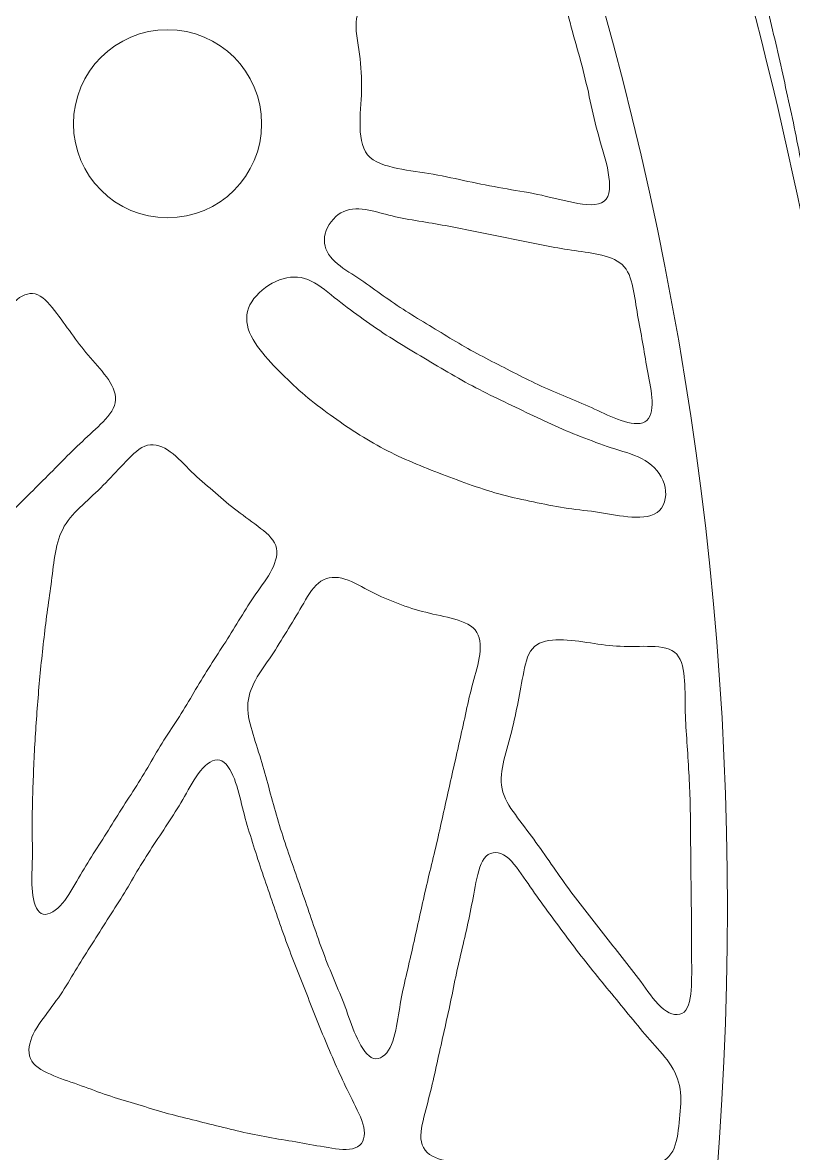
# Model space of a CAD drawing. Header units: inches. Extents: x 36 to 189, y -75 to 56.
# Drawn here: x 39.1 to 44.11, y -14.4 to -7.05 of the extents above; entities that cross this region are included whole.
import ezdxf

# ---------------------------------------------------------------- set-up
doc = ezdxf.new("R2010")
doc.units = ezdxf.units.IN
for name, color, linetype, lineweight in [('01_ORIGINAL_CAD', 7, 'Continuous', 20), ('02_APPROVED_PDF_OUTLINES', 7, 'Continuous', 15), ('10_EXTENSION_MASSES', 7, 'Continuous', 15), ('11_NODAL_COURTS', 7, 'Continuous', 15)]:
    doc.layers.add(name, color=color, linetype=linetype, lineweight=lineweight)

# ---------------------------------------------------------------- blocks, each defined once
blk = doc.blocks.new('OPTION_04_NAUTILUS')
at = {"layer": '01_ORIGINAL_CAD'}
blk.add_lwpolyline([(44.2832, 37.0838, 0.090917), (40.9305, 45.9685, -0.652582), (40.9305, 49.0108, -0.158741), (45.0035, 48.4251, -0.098355), (47.824, 46.2028), (47.7547, 46.078)], format="xyb", dxfattribs=at)
blk.add_arc((22.064, 33.1953), 21.6191, 354.05829, 36.03187, dxfattribs=at)
at = {"layer": '02_APPROVED_PDF_OUTLINES'}
blk.add_open_spline([(41.1062, 45.785), (41.1255, 45.8234), (41.1992, 45.8301), (41.2807, 45.8262), (41.3622, 45.8224), (41.4514, 45.8079), (41.5369, 45.803), (41.6223, 45.7982), (41.7041, 45.803), (41.7823, 45.7952), (41.8604, 45.7874), (41.935, 45.7671), (42.0065, 45.7372), (42.0781, 45.7073), (42.1466, 45.6678), (42.2182, 45.6364), (42.2897, 45.6049), (42.3642, 45.5816), (42.4404, 45.5633), (42.5166, 45.545), (42.5945, 45.5318), (42.671, 45.5143), (42.7474, 45.4969), (42.8223, 45.4752), (42.8946, 45.4466), (42.9669, 45.4181), (43.0364, 45.3827), (43.1035, 45.3414), (43.1706, 45.3001), (43.2352, 45.2529), (43.2966, 45.2002), (43.3581, 45.1475), (43.4165, 45.0891), (43.4683, 45.0271), (43.5201, 44.9652), (43.5654, 44.8996), (43.6058, 44.8318), (43.6462, 44.764), (43.6817, 44.6941), (43.7133, 44.6227), (43.745, 44.5513), (43.7729, 44.4784), (43.7956, 44.4035), (43.8182, 44.3285), (43.8357, 44.2515), (43.8475, 44.1732), (43.8593, 44.095), (43.8653, 44.0156), (43.8662, 43.9369), (43.867, 43.8582), (43.8627, 43.7802), (43.8516, 43.7027), (43.8404, 43.6252), (43.8224, 43.5483), (43.7984, 43.4737), (43.7743, 43.3991), (43.7443, 43.3269), (43.7108, 43.2562), (43.6772, 43.1855), (43.6402, 43.1162), (43.6011, 43.0479), (43.5621, 42.9796), (43.5209, 42.9122), (43.4824, 42.8436), (43.4439, 42.7749), (43.408, 42.705), (43.3787, 42.6326), (43.3494, 42.5603), (43.3267, 42.4856), (43.31, 42.4087), (43.2932, 42.3317), (43.2825, 42.2524), (43.2772, 42.1711), (43.2719, 42.0899), (43.272, 42.0067), (43.2779, 41.9256), (43.2837, 41.8445), (43.2953, 41.7656), (43.3139, 41.6892), (43.3325, 41.6129), (43.3581, 41.5392), (43.3888, 41.4675), (43.4195, 41.3958), (43.4554, 41.3262), (43.4955, 41.2584), (43.5355, 41.1906), (43.5799, 41.1246), (43.6278, 41.0604), (43.6757, 40.9962), (43.7271, 40.9337), (43.7816, 40.8751), (43.8361, 40.8165), (43.8936, 40.7618), (43.9551, 40.7119), (44.0166, 40.6619), (44.0821, 40.6167), (44.148, 40.5724), (44.2139, 40.5281), (44.2802, 40.4846), (44.3437, 40.4355), (44.4071, 40.3864), (44.4675, 40.3315), (44.5212, 40.2714), (44.5749, 40.2113), (44.6218, 40.1458), (44.6635, 40.0786), (44.7052, 40.0113), (44.7417, 39.9423), (44.7746, 39.8715), (44.8074, 39.8008), (44.8366, 39.7284), (44.8631, 39.6551), (44.8897, 39.5818), (44.9136, 39.5076), (44.9324, 39.4317), (44.9512, 39.3557), (44.965, 39.2781), (44.9737, 39.1979), (44.9824, 39.1178), (44.9859, 39.0353), (44.9842, 38.9536), (44.9824, 38.8719), (44.9754, 38.7911), (44.9623, 38.7128), (44.9492, 38.6346), (44.93, 38.5589), (44.9074, 38.4844), (44.8847, 38.4098), (44.8584, 38.3364), (44.8312, 38.2634), (44.8039, 38.1903), (44.7757, 38.1176), (44.7521, 38.0433), (44.7285, 37.9689), (44.7095, 37.8929), (44.699, 37.8134), (44.6885, 37.734), (44.6864, 37.651), (44.6888, 37.569), (44.6913, 37.4869), (44.6983, 37.4058), (44.7111, 37.3271), (44.7238, 37.2483), (44.7423, 37.172), (44.7653, 37.0976), (44.7883, 37.0231), (44.8158, 36.9507), (44.8479, 36.8802), (44.88, 36.8098), (44.9167, 36.7414), (44.9642, 36.6707), (45.0117, 36.5999), (45.0701, 36.5267), (45.1062, 36.4686), (45.1422, 36.4105), (45.1558, 36.3674), (45.115, 36.3464), (45.0741, 36.3254), (44.9787, 36.3264), (44.9001, 36.3485), (44.8214, 36.3706), (44.7596, 36.4138), (44.7119, 36.4726), (44.6643, 36.5314), (44.6308, 36.606), (44.591, 36.6757), (44.5512, 36.7454), (44.505, 36.8103), (44.4631, 36.8771), (44.4213, 36.9439), (44.3837, 37.0125), (44.3567, 37.0853), (44.3297, 37.1582), (44.3133, 37.2352), (44.298, 37.3126), (44.2828, 37.3899), (44.2688, 37.4677), (44.2544, 37.5453), (44.2401, 37.6229), (44.2255, 37.7004), (44.2109, 37.778), (44.1963, 37.8555), (44.1817, 37.933), (44.1673, 38.0106), (44.1529, 38.0882), (44.1385, 38.1657), (44.123, 38.243), (44.1075, 38.3202), (44.0908, 38.397), (44.0738, 38.4738), (44.0569, 38.5505), (44.0396, 38.6271), (44.0223, 38.7037), (44.005, 38.7803), (43.9876, 38.8568), (43.9697, 38.9332), (43.9518, 39.0096), (43.9334, 39.0858), (43.9135, 39.1614), (43.8935, 39.2371), (43.8719, 39.3122), (43.85, 39.3872), (43.8281, 39.4622), (43.8058, 39.537), (43.7834, 39.6118), (43.7611, 39.6866), (43.7387, 39.7613), (43.7151, 39.8357), (43.6916, 39.9101), (43.6669, 39.9842), (43.6425, 40.0583), (43.618, 40.1324), (43.5937, 40.2065), (43.5687, 40.2803), (43.5436, 40.3542), (43.5178, 40.4278), (43.491, 40.501), (43.4642, 40.5742), (43.4364, 40.6472), (43.4089, 40.7202), (43.3813, 40.7932), (43.354, 40.8664), (43.3274, 40.9397), (43.3008, 41.0131), (43.2749, 41.0867), (43.2477, 41.1598), (43.2206, 41.2329), (43.1922, 41.3055), (43.1635, 41.3781), (43.1349, 41.4507), (43.1059, 41.5231), (43.0769, 41.5962), (43.048, 41.6693), (43.019, 41.7429), (42.9898, 41.817), (42.9606, 41.891), (42.9312, 41.9653), (42.901, 42.0403), (42.8709, 42.1154), (42.8402, 42.1911), (42.8087, 42.2668), (42.7772, 42.3425), (42.745, 42.4182), (42.7132, 42.4942), (42.6815, 42.5702), (42.6501, 42.6465), (42.6183, 42.7226), (42.5864, 42.7987), (42.554, 42.8746), (42.5208, 42.95), (42.4875, 43.0255), (42.4534, 43.1006), (42.4195, 43.1757), (42.3855, 43.2509), (42.3517, 43.3261), (42.317, 43.4009), (42.2823, 43.4757), (42.2468, 43.5502), (42.2108, 43.6244), (42.1748, 43.6986), (42.1384, 43.7725), (42.102, 43.8466), (42.0657, 43.9206), (42.0295, 43.9947), (41.9935, 44.0689), (41.9574, 44.1431), (41.9215, 44.2173), (41.8849, 44.2912), (41.8483, 44.3651), (41.8111, 44.4387), (41.7732, 44.5119), (41.7353, 44.5851), (41.6967, 44.658), (41.658, 44.7309), (41.6193, 44.8038), (41.5805, 44.8767), (41.5411, 44.9492), (41.5017, 45.0218), (41.4618, 45.0939), (41.4229, 45.1654), (41.3839, 45.2369), (41.3459, 45.3078), (41.3018, 45.3812), (41.2577, 45.4546), (41.2075, 45.5305), (41.1649, 45.6035), (41.1222, 45.6765), (41.087, 45.7466), (41.1062, 45.785)], degree=3, knots=[0, 0, 0, 0, 0.010417, 0.010417, 0.010417, 0.020833, 0.020833, 0.020833, 0.03125, 0.03125, 0.03125, 0.041667, 0.041667, 0.041667, 0.052083, 0.052083, 0.052083, 0.0625, 0.0625, 0.0625, 0.072917, 0.072917, 0.072917, 0.083333, 0.083333, 0.083333, 0.09375, 0.09375, 0.09375, 0.104167, 0.104167, 0.104167, 0.114583, 0.114583, 0.114583, 0.125, 0.125, 0.125, 0.135417, 0.135417, 0.135417, 0.145833, 0.145833, 0.145833, 0.15625, 0.15625, 0.15625, 0.166667, 0.166667, 0.166667, 0.177083, 0.177083, 0.177083, 0.1875, 0.1875, 0.1875, 0.197917, 0.197917, 0.197917, 0.208333, 0.208333, 0.208333, 0.21875, 0.21875, 0.21875, 0.229167, 0.229167, 0.229167, 0.239583, 0.239583, 0.239583, 0.25, 0.25, 0.25, 0.260417, 0.260417, 0.260417, 0.270833, 0.270833, 0.270833, 0.28125, 0.28125, 0.28125, 0.291667, 0.291667, 0.291667, 0.302083, 0.302083, 0.302083, 0.3125, 0.3125, 0.3125, 0.322917, 0.322917, 0.322917, 0.333333, 0.333333, 0.333333, 0.34375, 0.34375, 0.34375, 0.354167, 0.354167, 0.354167, 0.364583, 0.364583, 0.364583, 0.375, 0.375, 0.375, 0.385417, 0.385417, 0.385417, 0.395833, 0.395833, 0.395833, 0.40625, 0.40625, 0.40625, 0.416667, 0.416667, 0.416667, 0.427083, 0.427083, 0.427083, 0.4375, 0.4375, 0.4375, 0.447917, 0.447917, 0.447917, 0.458333, 0.458333, 0.458333, 0.46875, 0.46875, 0.46875, 0.479167, 0.479167, 0.479167, 0.489583, 0.489583, 0.489583, 0.5, 0.5, 0.5, 0.510417, 0.510417, 0.510417, 0.520833, 0.520833, 0.520833, 0.53125, 0.53125, 0.53125, 0.541667, 0.541667, 0.541667, 0.552083, 0.552083, 0.552083, 0.5625, 0.5625, 0.5625, 0.572917, 0.572917, 0.572917, 0.583333, 0.583333, 0.583333, 0.59375, 0.59375, 0.59375, 0.604167, 0.604167, 0.604167, 0.614583, 0.614583, 0.614583, 0.625, 0.625, 0.625, 0.635417, 0.635417, 0.635417, 0.645833, 0.645833, 0.645833, 0.65625, 0.65625, 0.65625, 0.666667, 0.666667, 0.666667, 0.677083, 0.677083, 0.677083, 0.6875, 0.6875, 0.6875, 0.697917, 0.697917, 0.697917, 0.708333, 0.708333, 0.708333, 0.71875, 0.71875, 0.71875, 0.729167, 0.729167, 0.729167, 0.739583, 0.739583, 0.739583, 0.75, 0.75, 0.75, 0.760417, 0.760417, 0.760417, 0.770833, 0.770833, 0.770833, 0.78125, 0.78125, 0.78125, 0.791667, 0.791667, 0.791667, 0.802083, 0.802083, 0.802083, 0.8125, 0.8125, 0.8125, 0.822917, 0.822917, 0.822917, 0.833333, 0.833333, 0.833333, 0.84375, 0.84375, 0.84375, 0.854167, 0.854167, 0.854167, 0.864583, 0.864583, 0.864583, 0.875, 0.875, 0.875, 0.885417, 0.885417, 0.885417, 0.895833, 0.895833, 0.895833, 0.90625, 0.90625, 0.90625, 0.916667, 0.916667, 0.916667, 0.927083, 0.927083, 0.927083, 0.9375, 0.9375, 0.9375, 0.947917, 0.947917, 0.947917, 0.958333, 0.958333, 0.958333, 0.96875, 0.96875, 0.96875, 0.979167, 0.979167, 0.979167, 0.989583, 0.989583, 0.989583, 1, 1, 1, 1], dxfattribs=at)
at = {"layer": '10_EXTENSION_MASSES'}
for points, knots in [([(41.279, 39.0024), (41.2992, 39.064), (41.3568, 39.1034), (41.4273, 39.1277), (41.4978, 39.152), (41.5812, 39.1612), (41.6593, 39.1773), (41.7373, 39.1934), (41.81, 39.2163), (41.8831, 39.2365), (41.9562, 39.2567), (42.0297, 39.274), (42.1059, 39.2966), (42.1821, 39.3192), (42.261, 39.347), (42.3355, 39.36), (42.41, 39.3731), (42.4801, 39.3714), (42.5261, 39.3298), (42.5721, 39.2882), (42.594, 39.2067), (42.6147, 39.1273), (42.6354, 39.048), (42.6551, 38.9707), (42.6758, 38.895), (42.6965, 38.8194), (42.7183, 38.7454), (42.738, 38.6701), (42.7576, 38.5947), (42.7751, 38.5181), (42.7918, 38.4426), (42.8085, 38.3671), (42.8246, 38.2929), (42.8463, 38.2152), (42.868, 38.1375), (42.8954, 38.0564), (42.9089, 37.9781), (42.9225, 37.8997), (42.9222, 37.8241), (42.8819, 37.791), (42.8417, 37.7579), (42.7614, 37.7673), (42.6822, 37.7828), (42.6029, 37.7983), (42.5247, 37.82), (42.4484, 37.8362), (42.3721, 37.8524), (42.2977, 37.8631), (42.2227, 37.8762), (42.1476, 37.8892), (42.0718, 37.9046), (41.997, 37.9206), (41.9222, 37.9366), (41.8483, 37.9532), (41.7718, 37.9664), (41.6953, 37.9796), (41.6162, 37.9894), (41.5391, 38.0052), (41.4619, 38.0211), (41.3868, 38.043), (41.3452, 38.0933), (41.3036, 38.1435), (41.2957, 38.2221), (41.2961, 38.3019), (41.2966, 38.3817), (41.3054, 38.4626), (41.3064, 38.5413), (41.3073, 38.62), (41.3002, 38.6964), (41.2881, 38.7766), (41.276, 38.8568), (41.2588, 38.9407), (41.279, 39.0024)], [0, 0, 0, 0, 0.041667, 0.041667, 0.041667, 0.083333, 0.083333, 0.083333, 0.125, 0.125, 0.125, 0.166667, 0.166667, 0.166667, 0.208333, 0.208333, 0.208333, 0.25, 0.25, 0.25, 0.291667, 0.291667, 0.291667, 0.333333, 0.333333, 0.333333, 0.375, 0.375, 0.375, 0.416667, 0.416667, 0.416667, 0.458333, 0.458333, 0.458333, 0.5, 0.5, 0.5, 0.541667, 0.541667, 0.541667, 0.583333, 0.583333, 0.583333, 0.625, 0.625, 0.625, 0.666667, 0.666667, 0.666667, 0.708333, 0.708333, 0.708333, 0.75, 0.75, 0.75, 0.791667, 0.791667, 0.791667, 0.833333, 0.833333, 0.833333, 0.875, 0.875, 0.875, 0.916667, 0.916667, 0.916667, 0.958333, 0.958333, 0.958333, 1, 1, 1, 1]), ([(41.0657, 37.5594), (41.0735, 37.6136), (41.1097, 37.6719), (41.1547, 37.7049), (41.1998, 37.7379), (41.2536, 37.7456), (41.3099, 37.74), (41.3663, 37.7344), (41.4253, 37.7156), (41.4834, 37.7009), (41.5414, 37.6863), (41.5986, 37.6758), (41.6561, 37.666), (41.7135, 37.6563), (41.7713, 37.6473), (41.8289, 37.6369), (41.8865, 37.6266), (41.944, 37.6148), (42.0014, 37.6032), (42.0587, 37.5915), (42.1161, 37.5799), (42.1734, 37.5683), (42.2307, 37.5568), (42.2881, 37.5452), (42.3455, 37.5337), (42.4028, 37.5221), (42.4602, 37.5104), (42.5174, 37.4997), (42.5747, 37.4891), (42.6318, 37.4793), (42.6907, 37.4707), (42.7496, 37.4621), (42.8103, 37.4546), (42.8674, 37.4404), (42.9245, 37.4262), (42.978, 37.4052), (43.0122, 37.3657), (43.0463, 37.3263), (43.0612, 37.2683), (43.0729, 37.2089), (43.0846, 37.1494), (43.0932, 37.0885), (43.1033, 37.0292), (43.1135, 36.9698), (43.1252, 36.9121), (43.1352, 36.8544), (43.1452, 36.7967), (43.1534, 36.739), (43.165, 36.678), (43.1766, 36.6171), (43.1917, 36.5529), (43.1934, 36.4934), (43.1951, 36.434), (43.1834, 36.3793), (43.1472, 36.3577), (43.111, 36.3361), (43.0503, 36.3475), (42.9914, 36.3673), (42.9324, 36.3872), (42.8754, 36.4155), (42.8199, 36.4408), (42.7645, 36.4661), (42.7106, 36.4884), (42.6562, 36.511), (42.6017, 36.5337), (42.5467, 36.5566), (42.4925, 36.5813), (42.4383, 36.6061), (42.3849, 36.6325), (42.3317, 36.6593), (42.2785, 36.6862), (42.2255, 36.7133), (42.1726, 36.7405), (42.1196, 36.7677), (42.0666, 36.7949), (42.0146, 36.8238), (41.9626, 36.8527), (41.9116, 36.8834), (41.8607, 36.9143), (41.8097, 36.9451), (41.7589, 36.976), (41.7079, 37.0069), (41.6569, 37.0379), (41.6059, 37.0688), (41.5564, 37.1016), (41.5068, 37.1344), (41.4587, 37.1691), (41.4107, 37.2037), (41.3626, 37.2383), (41.3146, 37.2728), (41.2627, 37.3064), (41.2108, 37.3401), (41.155, 37.3728), (41.1168, 37.4142), (41.0786, 37.4555), (41.0579, 37.5053), (41.0657, 37.5594)], [0, 0, 0, 0, 0.03125, 0.03125, 0.03125, 0.0625, 0.0625, 0.0625, 0.09375, 0.09375, 0.09375, 0.125, 0.125, 0.125, 0.15625, 0.15625, 0.15625, 0.1875, 0.1875, 0.1875, 0.21875, 0.21875, 0.21875, 0.25, 0.25, 0.25, 0.28125, 0.28125, 0.28125, 0.3125, 0.3125, 0.3125, 0.34375, 0.34375, 0.34375, 0.375, 0.375, 0.375, 0.40625, 0.40625, 0.40625, 0.4375, 0.4375, 0.4375, 0.46875, 0.46875, 0.46875, 0.5, 0.5, 0.5, 0.53125, 0.53125, 0.53125, 0.5625, 0.5625, 0.5625, 0.59375, 0.59375, 0.59375, 0.625, 0.625, 0.625, 0.65625, 0.65625, 0.65625, 0.6875, 0.6875, 0.6875, 0.71875, 0.71875, 0.71875, 0.75, 0.75, 0.75, 0.78125, 0.78125, 0.78125, 0.8125, 0.8125, 0.8125, 0.84375, 0.84375, 0.84375, 0.875, 0.875, 0.875, 0.90625, 0.90625, 0.90625, 0.9375, 0.9375, 0.9375, 0.96875, 0.96875, 0.96875, 1, 1, 1, 1]), ([(40.6634, 36.8051), (40.6182, 36.8614), (40.5768, 36.9241), (40.5639, 36.9852), (40.5509, 37.0463), (40.5664, 37.1058), (40.6062, 37.1584), (40.646, 37.2109), (40.7101, 37.2566), (40.7732, 37.2803), (40.8363, 37.304), (40.8983, 37.3058), (40.9573, 37.2826), (41.0163, 37.2595), (41.0724, 37.2115), (41.1283, 37.1667), (41.1842, 37.1219), (41.24, 37.0803), (41.2961, 37.0398), (41.3522, 36.9992), (41.4087, 36.9597), (41.4667, 36.9221), (41.5247, 36.8844), (41.5841, 36.8486), (41.6436, 36.813), (41.7032, 36.7775), (41.7629, 36.7423), (41.8226, 36.707), (41.8823, 36.6716), (41.9418, 36.6362), (42.0027, 36.6033), (42.0636, 36.5703), (42.1258, 36.5397), (42.1882, 36.5095), (42.2506, 36.4793), (42.3132, 36.4496), (42.3757, 36.4196), (42.4383, 36.3896), (42.5007, 36.3595), (42.564, 36.3313), (42.6272, 36.3031), (42.6913, 36.277), (42.7557, 36.2519), (42.8201, 36.2269), (42.8849, 36.203), (42.9522, 36.1817), (43.0195, 36.1603), (43.0893, 36.1415), (43.1478, 36.106), (43.2064, 36.0706), (43.2537, 36.0184), (43.2725, 35.9561), (43.2913, 35.8937), (43.2816, 35.8211), (43.2417, 35.7814), (43.2019, 35.7416), (43.1319, 35.7348), (43.0614, 35.7391), (42.9908, 35.7434), (42.9197, 35.7588), (42.8507, 35.7694), (42.7816, 35.7799), (42.7147, 35.7855), (42.6478, 35.7952), (42.581, 35.8049), (42.5142, 35.8186), (42.4474, 35.8323), (42.3806, 35.846), (42.3136, 35.8597), (42.2472, 35.8767), (42.1808, 35.8937), (42.1149, 35.9141), (42.0495, 35.9364), (41.9842, 35.9586), (41.9194, 35.9827), (41.8549, 36.0074), (41.7904, 36.032), (41.7263, 36.0571), (41.6628, 36.0836), (41.5993, 36.1101), (41.5364, 36.1379), (41.4751, 36.1692), (41.4138, 36.2004), (41.3541, 36.2352), (41.2956, 36.272), (41.2371, 36.3087), (41.1797, 36.3475), (41.1235, 36.3874), (41.0672, 36.4272), (41.0121, 36.4681), (40.9595, 36.5119), (40.9068, 36.5558), (40.8568, 36.6026), (40.8072, 36.6509), (40.7577, 36.6991), (40.7086, 36.7489), (40.6634, 36.8051)], [0, 0, 0, 0, 0.03125, 0.03125, 0.03125, 0.0625, 0.0625, 0.0625, 0.09375, 0.09375, 0.09375, 0.125, 0.125, 0.125, 0.15625, 0.15625, 0.15625, 0.1875, 0.1875, 0.1875, 0.21875, 0.21875, 0.21875, 0.25, 0.25, 0.25, 0.28125, 0.28125, 0.28125, 0.3125, 0.3125, 0.3125, 0.34375, 0.34375, 0.34375, 0.375, 0.375, 0.375, 0.40625, 0.40625, 0.40625, 0.4375, 0.4375, 0.4375, 0.46875, 0.46875, 0.46875, 0.5, 0.5, 0.5, 0.53125, 0.53125, 0.53125, 0.5625, 0.5625, 0.5625, 0.59375, 0.59375, 0.59375, 0.625, 0.625, 0.625, 0.65625, 0.65625, 0.65625, 0.6875, 0.6875, 0.6875, 0.71875, 0.71875, 0.71875, 0.75, 0.75, 0.75, 0.78125, 0.78125, 0.78125, 0.8125, 0.8125, 0.8125, 0.84375, 0.84375, 0.84375, 0.875, 0.875, 0.875, 0.90625, 0.90625, 0.90625, 0.9375, 0.9375, 0.9375, 0.96875, 0.96875, 0.96875, 1, 1, 1, 1]), ([(37.6543, 34.4592), (37.6082, 34.4434), (37.5663, 34.4601), (37.555, 34.5009), (37.5437, 34.5418), (37.5628, 34.6067), (37.5867, 34.6673), (37.6107, 34.7278), (37.6395, 34.7839), (37.6649, 34.8394), (37.6904, 34.8948), (37.7126, 34.9495), (37.7358, 35.0045), (37.759, 35.0595), (37.7832, 35.1147), (37.8091, 35.1691), (37.835, 35.2236), (37.8626, 35.2772), (37.8901, 35.3309), (37.9176, 35.3845), (37.945, 35.4382), (37.9721, 35.492), (37.9992, 35.5458), (38.0261, 35.5997), (38.0543, 35.6529), (38.0824, 35.7061), (38.1118, 35.7587), (38.1421, 35.8107), (38.1724, 35.8628), (38.2037, 35.9143), (38.2346, 35.966), (38.2655, 36.0178), (38.296, 36.0697), (38.327, 36.1213), (38.3581, 36.1729), (38.3898, 36.2242), (38.4228, 36.2745), (38.4559, 36.3248), (38.4904, 36.3742), (38.5248, 36.4237), (38.5592, 36.4731), (38.5935, 36.5226), (38.6276, 36.5724), (38.6618, 36.6221), (38.6958, 36.672), (38.731, 36.7206), (38.7663, 36.7692), (38.8028, 36.8165), (38.8395, 36.8638), (38.8763, 36.911), (38.9134, 36.9582), (38.9506, 37.0099), (38.9878, 37.0615), (39.0252, 37.1176), (39.0677, 37.1528), (39.1103, 37.1879), (39.1581, 37.2022), (39.2024, 37.1836), (39.2466, 37.165), (39.2874, 37.1136), (39.3254, 37.0629), (39.3634, 37.0121), (39.3986, 36.9621), (39.434, 36.9141), (39.4693, 36.8661), (39.5048, 36.8201), (39.5445, 36.7739), (39.5843, 36.7277), (39.6283, 36.6812), (39.6609, 36.632), (39.6936, 36.5827), (39.7149, 36.5308), (39.7052, 36.4816), (39.6955, 36.4325), (39.6548, 36.3862), (39.6108, 36.3424), (39.5668, 36.2987), (39.5195, 36.2574), (39.4751, 36.2155), (39.4307, 36.1736), (39.389, 36.131), (39.3469, 36.0883), (39.3049, 36.0457), (39.2623, 36.0031), (39.2197, 35.9605), (39.177, 35.918), (39.1342, 35.8755), (39.0915, 35.833), (39.0488, 35.7904), (39.0063, 35.7477), (38.9641, 35.7047), (38.9218, 35.6616), (38.8797, 35.6183), (38.8357, 35.5776), (38.7916, 35.5369), (38.7455, 35.4989), (38.6997, 35.4604), (38.6539, 35.422), (38.6084, 35.3832), (38.5646, 35.3421), (38.5208, 35.3011), (38.4787, 35.2577), (38.4363, 35.2148), (38.394, 35.1719), (38.3513, 35.1293), (38.3086, 35.0868), (38.2659, 35.0443), (38.2231, 35.0019), (38.1803, 34.9594), (38.1375, 34.9168), (38.0946, 34.8743), (38.0519, 34.8323), (38.0092, 34.7904), (37.9667, 34.7491), (37.9249, 34.7058), (37.8831, 34.6625), (37.842, 34.6172), (37.7963, 34.5703), (37.7507, 34.5234), (37.7003, 34.475), (37.6543, 34.4592)], [0, 0, 0, 0, 0.025, 0.025, 0.025, 0.05, 0.05, 0.05, 0.075, 0.075, 0.075, 0.1, 0.1, 0.1, 0.125, 0.125, 0.125, 0.15, 0.15, 0.15, 0.175, 0.175, 0.175, 0.2, 0.2, 0.2, 0.225, 0.225, 0.225, 0.25, 0.25, 0.25, 0.275, 0.275, 0.275, 0.3, 0.3, 0.3, 0.325, 0.325, 0.325, 0.35, 0.35, 0.35, 0.375, 0.375, 0.375, 0.4, 0.4, 0.4, 0.425, 0.425, 0.425, 0.45, 0.45, 0.45, 0.475, 0.475, 0.475, 0.5, 0.5, 0.5, 0.525, 0.525, 0.525, 0.55, 0.55, 0.55, 0.575, 0.575, 0.575, 0.6, 0.6, 0.6, 0.625, 0.625, 0.625, 0.65, 0.65, 0.65, 0.675, 0.675, 0.675, 0.7, 0.7, 0.7, 0.725, 0.725, 0.725, 0.75, 0.75, 0.75, 0.775, 0.775, 0.775, 0.8, 0.8, 0.8, 0.825, 0.825, 0.825, 0.85, 0.85, 0.85, 0.875, 0.875, 0.875, 0.9, 0.9, 0.9, 0.925, 0.925, 0.925, 0.95, 0.95, 0.95, 0.975, 0.975, 0.975, 1, 1, 1, 1]), ([(39.348, 33.2124), (39.3067, 33.1697), (39.2575, 33.1454), (39.2242, 33.163), (39.1908, 33.1805), (39.1733, 33.24), (39.1669, 33.3037), (39.1604, 33.3673), (39.165, 33.4351), (39.1667, 33.4993), (39.1683, 33.5634), (39.1669, 33.6239), (39.1664, 33.685), (39.166, 33.746), (39.1663, 33.8077), (39.1677, 33.8695), (39.169, 33.9313), (39.1713, 33.9932), (39.1737, 34.055), (39.176, 34.1168), (39.1784, 34.1786), (39.1817, 34.2403), (39.185, 34.302), (39.1894, 34.3636), (39.1938, 34.4253), (39.1982, 34.4869), (39.2027, 34.5486), (39.2078, 34.6102), (39.213, 34.6718), (39.2187, 34.7333), (39.2251, 34.7948), (39.2315, 34.8563), (39.2386, 34.9177), (39.2458, 34.9791), (39.2531, 35.0405), (39.2605, 35.1018), (39.2689, 35.1629), (39.2773, 35.224), (39.2867, 35.2851), (39.2944, 35.347), (39.3022, 35.4088), (39.3084, 35.4716), (39.3213, 35.5314), (39.3342, 35.5912), (39.3538, 35.648), (39.3863, 35.698), (39.4188, 35.7479), (39.4643, 35.7909), (39.5097, 35.8333), (39.5551, 35.8756), (39.6003, 35.9172), (39.6441, 35.962), (39.6878, 36.0067), (39.7301, 36.0545), (39.7748, 36.1011), (39.8194, 36.1477), (39.8665, 36.193), (39.9154, 36.2056), (39.9644, 36.2181), (40.0152, 36.1979), (40.0631, 36.1629), (40.111, 36.1279), (40.1559, 36.078), (40.2017, 36.0337), (40.2476, 35.9894), (40.2944, 35.9506), (40.3402, 35.911), (40.3861, 35.8714), (40.431, 35.831), (40.4797, 35.7927), (40.5283, 35.7545), (40.5806, 35.7184), (40.6313, 35.6801), (40.6821, 35.6418), (40.7314, 35.6013), (40.7485, 35.5537), (40.7656, 35.506), (40.7505, 35.4512), (40.723, 35.3975), (40.6954, 35.3439), (40.6554, 35.2914), (40.6193, 35.2395), (40.5832, 35.1876), (40.5511, 35.1363), (40.5193, 35.0846), (40.4874, 35.0329), (40.4559, 34.9808), (40.4231, 34.9292), (40.3904, 34.8776), (40.3564, 34.8265), (40.3236, 34.7749), (40.2907, 34.7233), (40.259, 34.6712), (40.228, 34.6188), (40.1971, 34.5664), (40.1669, 34.5135), (40.1344, 34.4619), (40.1019, 34.4102), (40.0671, 34.3596), (40.0342, 34.3081), (40.0013, 34.2566), (39.9704, 34.2041), (39.9394, 34.1516), (39.9085, 34.0992), (39.8776, 34.0468), (39.8451, 33.9951), (39.8127, 33.9433), (39.7789, 33.8923), (39.746, 33.8406), (39.7131, 33.7889), (39.6811, 33.7366), (39.6487, 33.6849), (39.6162, 33.6332), (39.5832, 33.5822), (39.551, 33.531), (39.5189, 33.4798), (39.4875, 33.4284), (39.4551, 33.3722), (39.4227, 33.316), (39.3893, 33.2551), (39.348, 33.2124)], [0, 0, 0, 0, 0.025, 0.025, 0.025, 0.05, 0.05, 0.05, 0.075, 0.075, 0.075, 0.1, 0.1, 0.1, 0.125, 0.125, 0.125, 0.15, 0.15, 0.15, 0.175, 0.175, 0.175, 0.2, 0.2, 0.2, 0.225, 0.225, 0.225, 0.25, 0.25, 0.25, 0.275, 0.275, 0.275, 0.3, 0.3, 0.3, 0.325, 0.325, 0.325, 0.35, 0.35, 0.35, 0.375, 0.375, 0.375, 0.4, 0.4, 0.4, 0.425, 0.425, 0.425, 0.45, 0.45, 0.45, 0.475, 0.475, 0.475, 0.5, 0.5, 0.5, 0.525, 0.525, 0.525, 0.55, 0.55, 0.55, 0.575, 0.575, 0.575, 0.6, 0.6, 0.6, 0.625, 0.625, 0.625, 0.65, 0.65, 0.65, 0.675, 0.675, 0.675, 0.7, 0.7, 0.7, 0.725, 0.725, 0.725, 0.75, 0.75, 0.75, 0.775, 0.775, 0.775, 0.8, 0.8, 0.8, 0.825, 0.825, 0.825, 0.85, 0.85, 0.85, 0.875, 0.875, 0.875, 0.9, 0.9, 0.9, 0.925, 0.925, 0.925, 0.95, 0.95, 0.95, 0.975, 0.975, 0.975, 1, 1, 1, 1]), ([(40.5659, 34.5091), (40.5672, 34.5687), (40.5877, 34.6258), (40.6171, 34.6801), (40.6466, 34.7344), (40.6851, 34.7858), (40.7202, 34.8379), (40.7554, 34.89), (40.7872, 34.9426), (40.8197, 34.9957), (40.8522, 35.0489), (40.8853, 35.1025), (40.9179, 35.1591), (40.9506, 35.2156), (40.9828, 35.2751), (41.0253, 35.3099), (41.0679, 35.3447), (41.1208, 35.3548), (41.1767, 35.3421), (41.2326, 35.3294), (41.2914, 35.294), (41.3495, 35.2636), (41.4076, 35.2333), (41.4649, 35.208), (41.5227, 35.1852), (41.5804, 35.1623), (41.6386, 35.1419), (41.6998, 35.1258), (41.7609, 35.1097), (41.825, 35.0979), (41.8874, 35.0818), (41.9499, 35.0656), (42.0107, 35.045), (42.0437, 35.0054), (42.0768, 34.9658), (42.082, 34.9072), (42.0743, 34.8462), (42.0665, 34.7851), (42.0458, 34.7216), (42.0289, 34.6599), (42.0119, 34.5982), (41.9988, 34.5383), (41.9857, 34.4781), (41.9726, 34.4179), (41.9595, 34.3575), (41.946, 34.297), (41.9325, 34.2365), (41.9185, 34.176), (41.9048, 34.1155), (41.8912, 34.055), (41.8779, 33.9944), (41.8643, 33.9339), (41.8507, 33.8734), (41.8369, 33.813), (41.8235, 33.7524), (41.81, 33.6919), (41.7969, 33.6313), (41.7826, 33.5709), (41.7683, 33.5105), (41.7528, 33.4504), (41.7385, 33.39), (41.7242, 33.3297), (41.7111, 33.2692), (41.6976, 33.2087), (41.6842, 33.1482), (41.6705, 33.0877), (41.6569, 33.0271), (41.6433, 32.9665), (41.6299, 32.9058), (41.6159, 32.8455), (41.6019, 32.7853), (41.5873, 32.7255), (41.5749, 32.6654), (41.5625, 32.6053), (41.5523, 32.5447), (41.5414, 32.4792), (41.5304, 32.4136), (41.5186, 32.3431), (41.4917, 32.2918), (41.4648, 32.2405), (41.4227, 32.2086), (41.3833, 32.2205), (41.3439, 32.2324), (41.3073, 32.2882), (41.2787, 32.3484), (41.25, 32.4086), (41.2294, 32.4733), (41.2071, 32.534), (41.1847, 32.5948), (41.1607, 32.6517), (41.1367, 32.7093), (41.1127, 32.7669), (41.0887, 32.8252), (41.0662, 32.8842), (41.0438, 32.9432), (41.023, 33.0028), (41.0023, 33.0625), (40.9817, 33.1222), (40.9613, 33.1818), (40.9407, 33.2415), (40.9201, 33.3011), (40.8993, 33.3606), (40.8784, 33.4202), (40.8574, 33.4797), (40.8364, 33.5391), (40.8164, 33.599), (40.7963, 33.6588), (40.7774, 33.7189), (40.7595, 33.7794), (40.7417, 33.8399), (40.725, 33.9008), (40.7085, 33.9616), (40.6919, 34.0223), (40.6756, 34.083), (40.6576, 34.1437), (40.6397, 34.2043), (40.6201, 34.265), (40.6014, 34.3264), (40.5826, 34.3877), (40.5646, 34.4496), (40.5659, 34.5091)], [0, 0, 0, 0, 0.025, 0.025, 0.025, 0.05, 0.05, 0.05, 0.075, 0.075, 0.075, 0.1, 0.1, 0.1, 0.125, 0.125, 0.125, 0.15, 0.15, 0.15, 0.175, 0.175, 0.175, 0.2, 0.2, 0.2, 0.225, 0.225, 0.225, 0.25, 0.25, 0.25, 0.275, 0.275, 0.275, 0.3, 0.3, 0.3, 0.325, 0.325, 0.325, 0.35, 0.35, 0.35, 0.375, 0.375, 0.375, 0.4, 0.4, 0.4, 0.425, 0.425, 0.425, 0.45, 0.45, 0.45, 0.475, 0.475, 0.475, 0.5, 0.5, 0.5, 0.525, 0.525, 0.525, 0.55, 0.55, 0.55, 0.575, 0.575, 0.575, 0.6, 0.6, 0.6, 0.625, 0.625, 0.625, 0.65, 0.65, 0.65, 0.675, 0.675, 0.675, 0.7, 0.7, 0.7, 0.725, 0.725, 0.725, 0.75, 0.75, 0.75, 0.775, 0.775, 0.775, 0.8, 0.8, 0.8, 0.825, 0.825, 0.825, 0.85, 0.85, 0.85, 0.875, 0.875, 0.875, 0.9, 0.9, 0.9, 0.925, 0.925, 0.925, 0.95, 0.95, 0.95, 0.975, 0.975, 0.975, 1, 1, 1, 1]), ([(42.2242, 33.9513), (42.2073, 34.0098), (42.2127, 34.0726), (42.2254, 34.1358), (42.2381, 34.199), (42.2582, 34.2627), (42.275, 34.3255), (42.2919, 34.3882), (42.3056, 34.4502), (42.3182, 34.5137), (42.3308, 34.5772), (42.3424, 34.6423), (42.3549, 34.7086), (42.3674, 34.775), (42.3808, 34.8426), (42.4155, 34.8835), (42.4501, 34.9243), (42.5059, 34.9384), (42.569, 34.941), (42.6321, 34.9435), (42.7024, 34.9344), (42.7687, 34.9247), (42.8349, 34.915), (42.8971, 34.9046), (42.9623, 34.9007), (43.0274, 34.8969), (43.0955, 34.8997), (43.163, 34.8988), (43.2306, 34.898), (43.2975, 34.8935), (43.3387, 34.8606), (43.38, 34.8277), (43.3955, 34.7663), (43.4022, 34.7005), (43.4089, 34.6347), (43.4068, 34.5645), (43.4081, 34.4971), (43.4093, 34.4297), (43.4139, 34.3652), (43.4183, 34.3001), (43.4228, 34.2351), (43.427, 34.1695), (43.4308, 34.1039), (43.4345, 34.0383), (43.4378, 33.9726), (43.4397, 33.9069), (43.4417, 33.8412), (43.4424, 33.7755), (43.4429, 33.7099), (43.4435, 33.6442), (43.444, 33.5785), (43.4446, 33.5128), (43.4453, 33.4471), (43.446, 33.3814), (43.4468, 33.3156), (43.4477, 33.2497), (43.4485, 33.1838), (43.4488, 33.1186), (43.449, 33.0534), (43.4486, 32.989), (43.4493, 32.923), (43.45, 32.857), (43.4519, 32.7896), (43.4495, 32.7183), (43.4472, 32.647), (43.4406, 32.5719), (43.4123, 32.5343), (43.3839, 32.4967), (43.3338, 32.4967), (43.2859, 32.5277), (43.238, 32.5587), (43.1924, 32.6208), (43.1502, 32.6779), (43.108, 32.735), (43.0692, 32.7871), (43.0295, 32.8385), (42.9897, 32.8899), (42.949, 32.9407), (42.9082, 32.992), (42.8673, 33.0432), (42.8264, 33.0949), (42.7859, 33.1468), (42.7454, 33.1986), (42.7054, 33.2507), (42.6664, 33.3036), (42.6274, 33.3565), (42.5896, 33.4102), (42.5521, 33.464), (42.5147, 33.5178), (42.4777, 33.5717), (42.439, 33.6251), (42.4002, 33.6785), (42.3597, 33.7314), (42.3199, 33.7849), (42.2801, 33.8385), (42.241, 33.8927), (42.2242, 33.9513)], [0, 0, 0, 0, 0.03125, 0.03125, 0.03125, 0.0625, 0.0625, 0.0625, 0.09375, 0.09375, 0.09375, 0.125, 0.125, 0.125, 0.15625, 0.15625, 0.15625, 0.1875, 0.1875, 0.1875, 0.21875, 0.21875, 0.21875, 0.25, 0.25, 0.25, 0.28125, 0.28125, 0.28125, 0.3125, 0.3125, 0.3125, 0.34375, 0.34375, 0.34375, 0.375, 0.375, 0.375, 0.40625, 0.40625, 0.40625, 0.4375, 0.4375, 0.4375, 0.46875, 0.46875, 0.46875, 0.5, 0.5, 0.5, 0.53125, 0.53125, 0.53125, 0.5625, 0.5625, 0.5625, 0.59375, 0.59375, 0.59375, 0.625, 0.625, 0.625, 0.65625, 0.65625, 0.65625, 0.6875, 0.6875, 0.6875, 0.71875, 0.71875, 0.71875, 0.75, 0.75, 0.75, 0.78125, 0.78125, 0.78125, 0.8125, 0.8125, 0.8125, 0.84375, 0.84375, 0.84375, 0.875, 0.875, 0.875, 0.90625, 0.90625, 0.90625, 0.9375, 0.9375, 0.9375, 0.96875, 0.96875, 0.96875, 1, 1, 1, 1]), ([(39.3063, 32.1084), (39.2471, 32.1325), (39.1894, 32.1612), (39.1629, 32.2037), (39.1364, 32.2462), (39.1412, 32.3026), (39.1639, 32.358), (39.1866, 32.4135), (39.2273, 32.468), (39.266, 32.5198), (39.3047, 32.5717), (39.3414, 32.621), (39.3746, 32.6724), (39.4077, 32.7238), (39.4373, 32.7773), (39.4691, 32.8298), (39.5008, 32.8823), (39.5347, 32.9337), (39.5677, 32.9856), (39.6008, 33.0376), (39.6329, 33.0899), (39.666, 33.1417), (39.6991, 33.1935), (39.7332, 33.2447), (39.7652, 33.2969), (39.7971, 33.3492), (39.8269, 33.4025), (39.8584, 33.455), (39.8899, 33.5075), (39.9232, 33.5593), (39.9569, 33.6107), (39.9906, 33.6622), (40.0248, 33.7133), (40.0582, 33.7645), (40.0916, 33.8158), (40.1242, 33.8671), (40.1561, 33.9236), (40.188, 33.9802), (40.2193, 34.0419), (40.2585, 34.0893), (40.2976, 34.1366), (40.3446, 34.1695), (40.3842, 34.1596), (40.4239, 34.1497), (40.4562, 34.0969), (40.4794, 34.0372), (40.5026, 33.9776), (40.5167, 33.9111), (40.5323, 33.8487), (40.548, 33.7863), (40.5653, 33.7279), (40.5833, 33.6692), (40.6013, 33.6104), (40.62, 33.5514), (40.6395, 33.4924), (40.6591, 33.4335), (40.6794, 33.3747), (40.6997, 33.3159), (40.7199, 33.2571), (40.7401, 33.1984), (40.7604, 33.1397), (40.7807, 33.081), (40.801, 33.0224), (40.8225, 32.9641), (40.8439, 32.9058), (40.8665, 32.848), (40.8893, 32.7902), (40.9121, 32.7325), (40.9351, 32.6748), (40.9579, 32.617), (40.9807, 32.5592), (41.0032, 32.5013), (41.0265, 32.4437), (41.0497, 32.386), (41.0736, 32.3285), (41.0979, 32.2716), (41.1222, 32.2148), (41.1468, 32.1586), (41.1727, 32.1024), (41.1986, 32.0463), (41.2258, 31.9903), (41.2556, 31.9307), (41.2854, 31.8711), (41.3177, 31.808), (41.3237, 31.7543), (41.3296, 31.7006), (41.3091, 31.6564), (41.2649, 31.6389), (41.2207, 31.6215), (41.1528, 31.6308), (41.0879, 31.6415), (41.0231, 31.6522), (40.9614, 31.6641), (40.9009, 31.6746), (40.8403, 31.6851), (40.7809, 31.6942), (40.7212, 31.7046), (40.6615, 31.715), (40.6014, 31.7268), (40.5417, 31.7402), (40.4821, 31.7535), (40.4228, 31.7684), (40.3636, 31.7833), (40.3043, 31.7981), (40.2451, 31.8129), (40.1857, 31.8275), (40.1264, 31.8421), (40.067, 31.8566), (40.0078, 31.8736), (39.9486, 31.8906), (39.8896, 31.9101), (39.8306, 31.9281), (39.7716, 31.9461), (39.7126, 31.9627), (39.6552, 31.9819), (39.5979, 32.0011), (39.5423, 32.0229), (39.4841, 32.0437), (39.426, 32.0644), (39.3654, 32.0842), (39.3063, 32.1084)], [0, 0, 0, 0, 0.025, 0.025, 0.025, 0.05, 0.05, 0.05, 0.075, 0.075, 0.075, 0.1, 0.1, 0.1, 0.125, 0.125, 0.125, 0.15, 0.15, 0.15, 0.175, 0.175, 0.175, 0.2, 0.2, 0.2, 0.225, 0.225, 0.225, 0.25, 0.25, 0.25, 0.275, 0.275, 0.275, 0.3, 0.3, 0.3, 0.325, 0.325, 0.325, 0.35, 0.35, 0.35, 0.375, 0.375, 0.375, 0.4, 0.4, 0.4, 0.425, 0.425, 0.425, 0.45, 0.45, 0.45, 0.475, 0.475, 0.475, 0.5, 0.5, 0.5, 0.525, 0.525, 0.525, 0.55, 0.55, 0.55, 0.575, 0.575, 0.575, 0.6, 0.6, 0.6, 0.625, 0.625, 0.625, 0.65, 0.65, 0.65, 0.675, 0.675, 0.675, 0.7, 0.7, 0.7, 0.725, 0.725, 0.725, 0.75, 0.75, 0.75, 0.775, 0.775, 0.775, 0.8, 0.8, 0.8, 0.825, 0.825, 0.825, 0.85, 0.85, 0.85, 0.875, 0.875, 0.875, 0.9, 0.9, 0.9, 0.925, 0.925, 0.925, 0.95, 0.95, 0.95, 0.975, 0.975, 0.975, 1, 1, 1, 1]), ([(41.8281, 31.5617), (41.7677, 31.5768), (41.7178, 31.6096), (41.6997, 31.659), (41.6817, 31.7084), (41.6956, 31.7745), (41.7112, 31.8391), (41.7268, 31.9037), (41.7443, 31.9669), (41.7595, 32.0293), (41.7747, 32.0916), (41.7877, 32.1532), (41.8013, 32.215), (41.8149, 32.2769), (41.829, 32.3391), (41.843, 32.4012), (41.8569, 32.4634), (41.8708, 32.5256), (41.8838, 32.588), (41.8968, 32.6503), (41.909, 32.7128), (41.9225, 32.7752), (41.9359, 32.8376), (41.9506, 32.8998), (41.9651, 32.9615), (41.9796, 33.0232), (41.9939, 33.0844), (42.0069, 33.1464), (42.0198, 33.2084), (42.0314, 33.2712), (42.0443, 33.339), (42.0572, 33.4068), (42.0715, 33.4795), (42.1029, 33.5206), (42.1343, 33.5616), (42.1829, 33.571), (42.2288, 33.5449), (42.2747, 33.5187), (42.3179, 33.4572), (42.3578, 33.3996), (42.3977, 33.342), (42.4343, 33.2884), (42.472, 33.2361), (42.5097, 33.1839), (42.5484, 33.1329), (42.5869, 33.0812), (42.6255, 33.0294), (42.6638, 32.9769), (42.7029, 32.9251), (42.742, 32.8733), (42.7819, 32.8223), (42.8226, 32.7719), (42.8634, 32.7216), (42.905, 32.6719), (42.9462, 32.6219), (42.9874, 32.572), (43.0282, 32.5218), (43.0693, 32.4718), (43.1103, 32.4217), (43.1517, 32.3718), (43.1952, 32.3226), (43.2388, 32.2734), (43.2845, 32.225), (43.3178, 32.1719), (43.3512, 32.1187), (43.372, 32.0609), (43.3782, 31.999), (43.3845, 31.937), (43.3763, 31.8709), (43.3688, 31.8038), (43.3614, 31.7367), (43.3547, 31.6687), (43.3272, 31.6185), (43.2998, 31.5683), (43.2514, 31.5359), (43.1921, 31.5219), (43.1328, 31.5079), (43.0624, 31.5123), (42.9951, 31.5152), (42.9277, 31.518), (42.8634, 31.5192), (42.7989, 31.5187), (42.7343, 31.5182), (42.6696, 31.5159), (42.6051, 31.5172), (42.5405, 31.5184), (42.4763, 31.5232), (42.4127, 31.5307), (42.3491, 31.5382), (42.2862, 31.5484), (42.2226, 31.5523), (42.159, 31.5562), (42.0948, 31.5538), (42.0272, 31.5514), (41.9596, 31.5489), (41.8886, 31.5465), (41.8281, 31.5617)], [0, 0, 0, 0, 0.03125, 0.03125, 0.03125, 0.0625, 0.0625, 0.0625, 0.09375, 0.09375, 0.09375, 0.125, 0.125, 0.125, 0.15625, 0.15625, 0.15625, 0.1875, 0.1875, 0.1875, 0.21875, 0.21875, 0.21875, 0.25, 0.25, 0.25, 0.28125, 0.28125, 0.28125, 0.3125, 0.3125, 0.3125, 0.34375, 0.34375, 0.34375, 0.375, 0.375, 0.375, 0.40625, 0.40625, 0.40625, 0.4375, 0.4375, 0.4375, 0.46875, 0.46875, 0.46875, 0.5, 0.5, 0.5, 0.53125, 0.53125, 0.53125, 0.5625, 0.5625, 0.5625, 0.59375, 0.59375, 0.59375, 0.625, 0.625, 0.625, 0.65625, 0.65625, 0.65625, 0.6875, 0.6875, 0.6875, 0.71875, 0.71875, 0.71875, 0.75, 0.75, 0.75, 0.78125, 0.78125, 0.78125, 0.8125, 0.8125, 0.8125, 0.84375, 0.84375, 0.84375, 0.875, 0.875, 0.875, 0.90625, 0.90625, 0.90625, 0.9375, 0.9375, 0.9375, 0.96875, 0.96875, 0.96875, 1, 1, 1, 1])]:
    blk.add_open_spline(points, degree=3, knots=knots, dxfattribs=at)
at = {"layer": '11_NODAL_COURTS'}
blk.add_circle((40.0452, 38.2949), 0.6111, dxfattribs=at)

msp = doc.modelspace()

# ---------------------------------------------------------------- block references
msp.add_blockref('OPTION_04_NAUTILUS', (0, -46))

doc.saveas('drawing.dxf')
